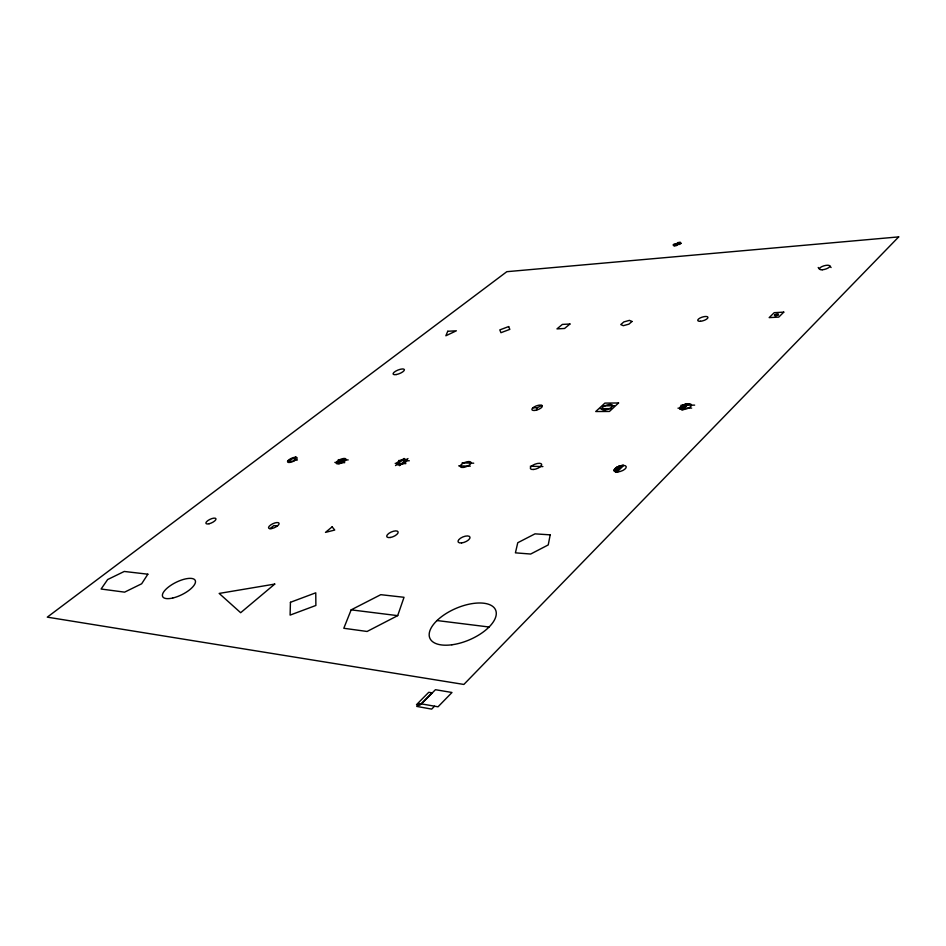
<?xml version="1.0" encoding="UTF-8"?>
<svg xmlns="http://www.w3.org/2000/svg" width="946" height="946" viewBox="0 0 946 946"><rect width="100%" height="100%" fill="white"/><g stroke="black" fill="none" stroke-linecap="round" stroke-linejoin="round"><path stroke-width="1.42" d="M536.512 410.115L537.091 407.773L541.881 405.42M397.687 615.645L404.025 597.293L380.777 594.679L351.155 609.851L343.8 628.274L367.083 631.467L397.687 615.645L351.155 609.851M434.51 706.213L431.683 709.11L416.713 706.402L419.539 703.552L438.033 706.804L451.987 692.484L435.444 689.705L421.467 703.848M681.297 409.476L686.985 403.883M681.534 409.523L687.316 403.836M681.83 409.571L687.695 403.788M682.078 409.594L688.002 403.753M682.397 409.606L688.369 403.729M682.681 409.606L688.641 403.729M614.64 471.297L620.162 465.87M614.805 471.415L620.564 465.763M680.292 407.17L681.262 406.224M615.03 471.546L621.025 465.657M679.961 407.761L682.149 405.621M615.231 471.64L621.392 465.586M679.878 408.116L682.776 405.278M615.491 471.735L621.818 465.515M679.902 408.435L683.438 404.959M615.728 471.794L622.161 465.467M679.973 408.637L683.923 404.746M616.023 471.853L622.551 465.432M680.103 408.838L684.478 404.545M616.272 471.888L622.87 465.408M680.233 408.979L684.892 404.391M616.603 471.924L623.237 465.397M680.422 409.133L685.389 404.249M616.875 471.936L623.52 465.397M680.6 409.228L685.767 404.143M680.836 409.334L686.217 404.037M681.037 409.405L686.571 403.954M614.711 469.05L615.775 467.998M614.309 469.724L616.733 467.336M614.191 470.115L617.407 466.957M614.179 470.481L618.116 466.615M614.226 470.718L618.625 466.402M614.344 470.954L619.204 466.177M614.462 471.12L619.654 466.023M677.561 244.565L678.85 243.477M399.389 465.68L407.974 458.55M395.499 465.574L404.084 458.455M269.988 528.684L273.832 525.609L277.485 525.881M774.691 314.971L778.274 314.781M602.992 405.893L614.38 405.799M680.966 405.243L694.636 405.125M532.905 407.809L537.091 407.773M599.93 408.696L611.329 408.625M677.986 408.175L691.668 408.081M398.621 460.501L409.311 460.773M338.29 459.673L348.187 459.933M462.121 462.878L473.71 463.185M295.696 459.933L297.387 459.981M339.259 461.104L342.854 461.21M530.292 466.236L542.909 466.579M395.18 463.351L405.881 463.635M334.837 462.405L344.746 462.677M458.692 465.846L470.292 466.165M437.028 620.541L489.058 627.009M829.689 265.791L831.085 267.529M818.195 267.47L819.543 269.208M290.434 602.295L290.103 615.101L315.881 605.464L315.763 592.811L290.434 602.295M550.194 534.857L548.231 544.931L530.671 554.037L515.416 552.842L517.758 542.732L534.998 533.851L550.194 534.857M447.754 331.266L445.862 335.771L456.362 330.793L447.754 331.266M295.755 457.202L293.508 461.258L287.679 461.092L295.755 457.202M147.86 574.198L141.663 583.777L124.6 592.149L101.104 589.027L107.643 579.543L124.269 571.455L147.86 574.198M898.7 236.89L463.871 684.443L47.3 617.147L506.82 271.691L898.7 236.89M432.038 692.85L419.764 705.267L416.488 704.687L428.763 692.295L432.038 692.85M783.785 312.133L778.759 317.111L769.169 317.62L774.23 312.665L783.785 312.133M618.566 402.972L609.425 411.463L595.732 411.534L604.908 403.102L618.566 402.972M631.975 321.474L628.913 324.147L623.296 325.696L620.765 324.584L623.84 321.924L629.433 320.363L631.975 321.474M680.174 242.342L676.142 245.724L673.919 245.936L677.963 242.554L680.174 242.342M274.754 584.084L240.662 612.712L219.176 593.426L274.754 584.084M681.073 243.264L679.784 244.352L673.044 244.99L674.332 243.914L681.073 243.264M332.129 526.851L325.483 532.385L334.742 530.044L332.129 526.851M569.953 324.005L564.561 328.475L556.969 328.889L562.362 324.419L569.953 324.005M508.652 326.571L499.807 329.906L500.942 332.696L509.835 329.362L508.652 326.571M822.228 269.776A5.404 1.809 -16 0 0 829.831 266.098A5.404 1.809 -16 0 0 821.814 266.642A5.404 1.809 -16 0 0 822.228 269.776M700.466 321.262A5.357 1.868 -17.7 0 0 707.963 317.371A5.357 1.868 -17.7 0 0 700.075 317.998A5.357 1.868 -17.7 0 0 700.466 321.262M775.649 315.798A2.105 0.745 -16.5 0 0 778.499 314.273A2.105 0.745 -16.5 0 0 775.294 314.545A2.105 0.745 -16.5 0 0 775.649 315.798M396.22 374.557A6.066 1.927 -21.8 0 0 404.403 369.685A6.066 1.927 -21.8 0 0 395.605 371.21A6.066 1.927 -21.8 0 0 396.22 374.557M534.868 410.434A5.522 2.046 -20.3 0 0 542.306 405.976A5.522 2.046 -20.3 0 0 534.123 406.934A5.522 2.046 -20.3 0 0 534.868 410.434M605.026 410.02A5.759 2.211 -19.2 0 0 612.594 405.373A5.759 2.211 -19.2 0 0 603.82 406.378A5.759 2.211 -19.2 0 0 605.026 410.02M683.319 409.583A6.043 2.4 -17.9 0 0 691.443 404.864A6.043 2.4 -17.9 0 0 682.267 405.55A6.043 2.4 -17.9 0 0 683.319 409.583M290.493 462.322A5.203 1.774 -23.7 0 0 297.091 457.781A5.203 1.774 -23.7 0 0 289.37 459.46A5.203 1.774 -23.7 0 0 290.493 462.322M340.063 462.464A2.684 0.946 -23.2 0 0 343.528 460.134A2.684 0.946 -23.2 0 0 339.567 460.879A2.684 0.946 -23.2 0 0 340.063 462.464M338.987 463.777A5.357 1.904 -23.2 0 0 346.011 459.153A5.357 1.904 -23.2 0 0 338.16 460.56A5.357 1.904 -23.2 0 0 338.987 463.777M399.791 464.782A5.546 2.058 -22.5 0 0 406.886 459.969A5.546 2.058 -22.5 0 0 398.562 461.423A5.546 2.058 -22.5 0 0 399.791 464.782M463.469 467.407A5.771 2.235 -21.6 0 0 471.061 462.476A5.771 2.235 -21.6 0 0 462.464 463.646A5.771 2.235 -21.6 0 0 463.469 467.407M533.568 469.476A6.019 2.436 -20.6 0 0 541.68 464.451A6.019 2.436 -20.6 0 0 532.764 465.278A6.019 2.436 -20.6 0 0 533.568 469.476M617.927 471.9A6.326 2.684 -19.1 0 0 626.205 466.615A6.326 2.684 -19.1 0 0 616.508 467.478A6.326 2.684 -19.1 0 0 617.927 471.9M209.101 523.753A5.522 1.939 -25.2 0 0 215.948 518.704A5.522 1.939 -25.2 0 0 207.765 520.667A5.522 1.939 -25.2 0 0 209.101 523.753M271.762 528.542A5.747 2.129 -24.7 0 0 279.082 523.315A5.747 2.129 -24.7 0 0 270.639 524.995A5.747 2.129 -24.7 0 0 271.762 528.542M390.225 537.505A6.161 2.519 -23.3 0 0 398.124 531.912A6.161 2.519 -23.3 0 0 388.936 533.319A6.161 2.519 -23.3 0 0 390.225 537.505M461.565 542.933A6.421 2.767 -22.3 0 0 470.008 537.198A6.421 2.767 -22.3 0 0 460.454 538.239A6.421 2.767 -22.3 0 0 461.565 542.933M172.716 598.026A18.187 6.823 -26.5 0 0 195.337 580.678A18.187 6.823 -26.5 0 0 168.755 586.816A18.187 6.823 -26.5 0 0 172.716 598.026M451.892 644.782A35.771 17.099 -23.2 0 0 495.645 610.099A35.771 17.099 -23.2 0 0 440.611 617.407A35.771 17.099 -23.2 0 0 451.892 644.782"/></g></svg>
